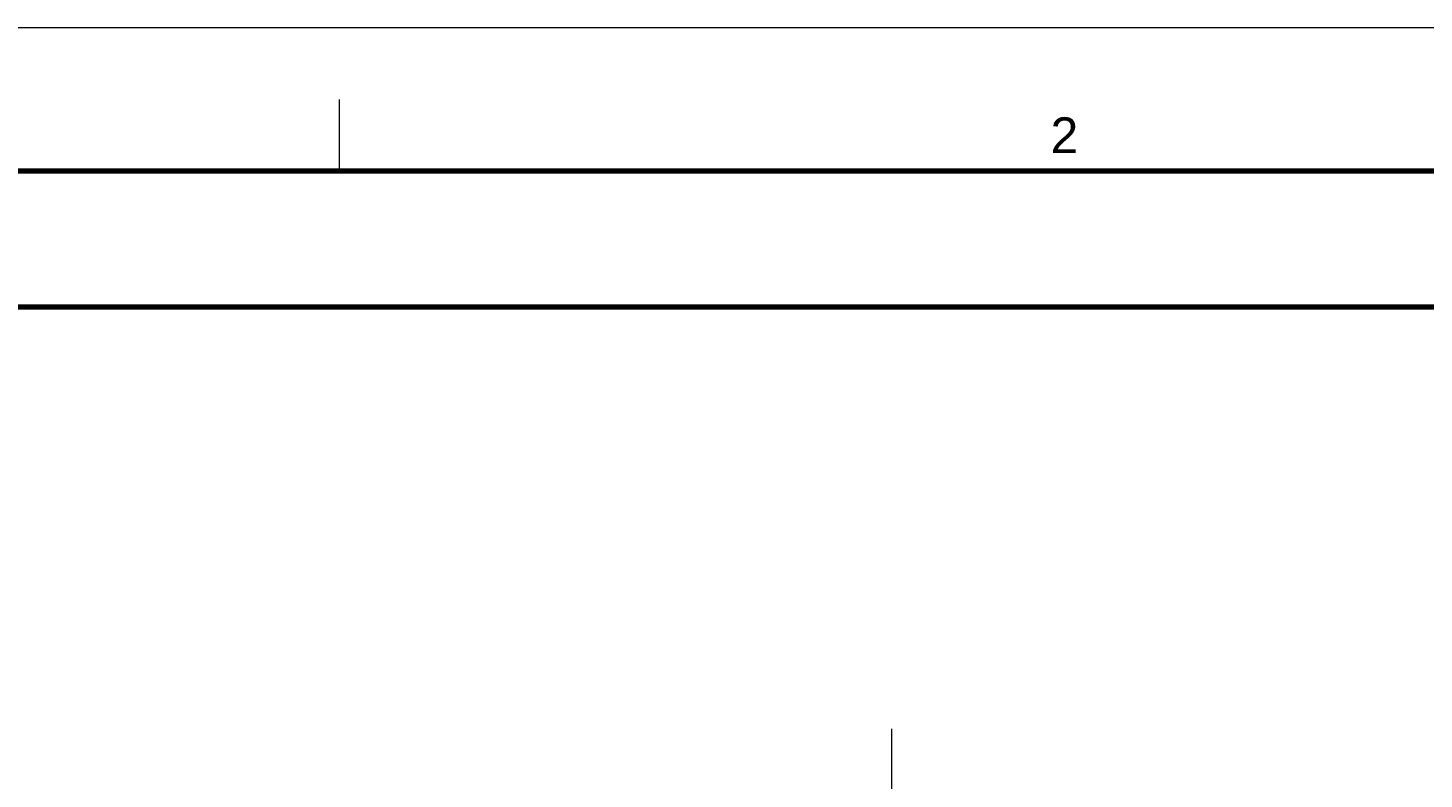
# Model space of a CAD drawing. Header units: millimetres. Extents: x 0 to 841, y 0 to 594.
# Drawn here: x 99.6 to 197.2, y 541.5 to 594 of the extents above; entities that cross this region are included whole.
import ezdxf
from ezdxf.enums import TextEntityAlignment as Align

# ---------------------------------------------------------------- set-up
doc = ezdxf.new("R2010")
doc.units = ezdxf.units.MM
doc.linetypes.add('EJE', pattern=[22, 14, -3, 2, -3])
for name, color, linetype, lineweight in [('EJE', 7, 'EJE', 18), ('FINA', 7, 'CONTINUOUS', 18), ('MARCO', 7, 'CONTINUOUS', 70), ('TXT', 7, 'CONTINUOUS', 25)]:
    doc.layers.add(name, color=color, linetype=linetype, lineweight=lineweight)
doc.styles.add('STD', font='LiberationSans-Regular.ttf')

msp = doc.modelspace()

# ---------------------------------------------------------------- linework, layer by layer
at = {"layer": 'EJE'}
msp.add_line((160, 335), (160, 545), dxfattribs=at)
at = {"layer": 'FINA'}
msp.add_line((121.375, 584), (121.375, 589), dxfattribs=at)
msp.add_lwpolyline([(0, 0), (841, 0), (841, 594), (0, 594)], close=True, dxfattribs=at)
at = {"layer": 'MARCO'}
for points in [[(20, 10), (831, 10), (831, 584), (20, 584)], [(20, 574.5), (831, 574.5), (831, 584), (20, 584)]]:
    msp.add_lwpolyline(points, close=True, dxfattribs=at)

# ---------------------------------------------------------------- texts
at = {"layer": 'TXT', "style": 'STD'}
msp.add_text('2', height=2.5, dxfattribs=at).set_placement((172.062, 586.5), align=Align.MIDDLE_CENTER)

doc.saveas('drawing.dxf')
